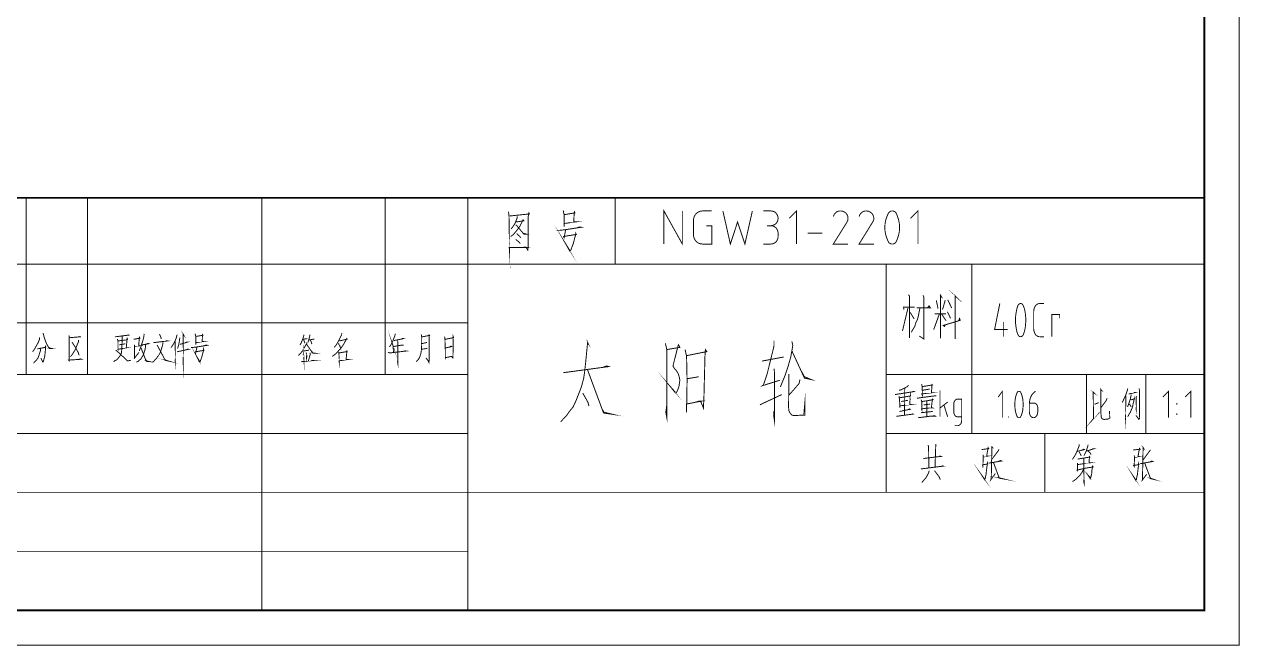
# Model space of a CAD drawing. Header units: millimetres. Extents: x -127 to 1462, y -19 to 409.
# Drawn here: x 246.3 to 418.7, y 0.8 to 88.9 of the extents above; entities that cross this region are included whole.
import ezdxf

# ---------------------------------------------------------------- set-up
doc = ezdxf.new("R2010")
doc.units = ezdxf.units.MM
doc.header["$LTSCALE"] = 0.5
doc.layers.add('P', color=7, linetype='Continuous')

msp = doc.modelspace()

# ---------------------------------------------------------------- linework, layer by layer
at = {"layer": 'P'}
for points, const_width in [([(0.935, 0.882), (418.641, 0.882), (418.641, 296.245), (0.935, 296.245), (0.935, 0.882)], 0.132), ([(25.788, 5.838), (413.685, 5.838), (413.685, 291.289), (25.788, 291.289), (25.788, 5.838)], 0.263), ([(225.707, 64.311), (413.685, 64.311)], 0.263), ([(246.592, 39.264), (246.592, 64.311)], 0.132), ([(255.27, 39.264), (255.27, 64.311)], 0.132), ([(280, 5.838), (280, 64.311)], 0.132), ([(297.515, 39.264), (297.515, 64.311)], 0.132), ([(309.245, 5.838), (309.245, 64.311)], 0.132), ([(330.129, 54.928), (330.129, 64.311)], 0.132), ([(413.685, 5.838), (413.685, 64.311)], 0.263), ([(314.995, 62.371), (315.066, 61.736), (315.136, 56.762), (315.101, 57.291), (317.518, 57.291), (317.359, 57.326), (317.006, 57.291)], 0.132), ([(315.101, 61.736), (317.959, 62.036), (317.888, 62.177), (317.8, 61.736), (317.782, 57.397), (317.729, 56.903), (317.5, 57.291)], 0.132), ([(322.756, 62.53), (322.88, 61.93), (322.88, 60.237), (322.88, 60.678), (324.52, 60.907), (324.256, 60.907), (324.309, 62.142), (324.344, 62.336), (324.414, 62.177), (324.168, 62.142), (322.88, 61.93)], 0.132), ([(337.044, 57.767), (337.044, 62.459), (339.654, 57.767), (339.654, 62.459)], 0.132), ([(342.512, 62.459), (342.194, 62.424), (341.877, 62.283), (341.612, 62.071), (341.401, 61.807), (341.277, 61.489), (341.224, 61.136)], 0.132), ([(342.512, 62.459), (343.835, 62.459)], 0.132), ([(345.405, 62.459), (346.463, 57.767), (347.486, 60.889), (348.527, 57.767), (349.585, 62.459)], 0.132), ([(351.155, 62.459), (352.196, 62.459)], 0.132), ([(352.196, 60.36), (352.46, 60.413), (352.725, 60.501), (352.937, 60.678), (353.095, 60.889), (353.201, 61.136), (353.236, 61.419), (353.201, 61.701), (353.095, 61.93), (352.937, 62.159), (352.725, 62.336), (352.46, 62.424), (352.196, 62.459)], 0.132), ([(355.847, 57.767), (355.847, 62.459), (354.789, 61.419)], 0.132), ([(362.126, 62.459), (361.827, 62.442), (361.562, 62.336), (361.35, 62.159), (361.174, 61.93), (361.068, 61.666)], 0.132), ([(363.008, 60.872), (363.114, 61.119), (363.149, 61.401), (363.132, 61.666), (363.026, 61.93), (362.867, 62.142), (362.656, 62.301), (362.391, 62.424), (362.126, 62.459)], 0.132), ([(365.76, 62.459), (365.478, 62.442), (365.231, 62.336), (365.002, 62.159), (364.825, 61.93), (364.719, 61.666)], 0.132), ([(366.642, 60.872), (366.783, 61.119), (366.818, 61.401), (366.783, 61.666), (366.677, 61.93), (366.518, 62.142), (366.289, 62.301), (366.042, 62.424), (365.76, 62.459)], 0.132), ([(368.9, 62.195), (368.688, 61.701), (368.512, 61.189), (368.406, 60.66), (368.371, 60.113), (368.406, 59.549), (368.512, 59.02), (368.688, 58.526), (368.9, 58.014)], 0.132), ([(369.958, 62.195), (369.799, 62.336), (369.605, 62.442), (369.429, 62.459), (369.235, 62.442), (369.041, 62.336), (368.9, 62.195)], 0.132), ([(369.958, 58.014), (370.17, 58.526), (370.328, 59.02), (370.434, 59.549), (370.452, 60.113), (370.434, 60.66), (370.328, 61.189), (370.17, 61.701), (369.958, 62.195)], 0.132), ([(373.08, 57.767), (373.08, 62.459), (372.022, 61.419)], 0.132), ([(316.054, 60.978), (316.195, 60.907), (317.165, 61.066), (317.059, 61.207), (316.618, 60.307), (316.265, 59.813), (315.948, 59.425), (315.666, 59.09), (315.295, 58.843)], 0.132), ([(316.23, 61.701), (316.23, 61.472), (315.93, 60.713), (315.56, 60.149), (315.383, 59.902)], 0.132), ([(316.001, 60.448), (316.107, 60.448), (317.165, 59.178), (317.518, 59.178), (317.165, 59.284), (316.988, 59.373)], 0.132), ([(323.109, 59.813), (322.88, 58.649), (322.809, 58.843), (324.608, 59.126), (324.52, 59.32), (324.52, 59.126), (324.309, 58.314), (324.168, 57.785), (323.991, 57.326), (323.868, 56.991), (323.762, 56.762), (323.709, 56.727), (323.092, 57.82), (323.727, 56.797)], 0.132), ([(341.224, 59.073), (341.224, 61.136)], 0.132), ([(343.041, 60.36), (343.835, 60.36), (343.835, 57.767), (342.512, 57.767)], 0.132), ([(352.196, 60.36), (351.667, 60.36)], 0.132), ([(353.236, 59.32), (353.201, 59.602), (353.095, 59.849), (352.937, 60.06), (352.725, 60.237), (352.46, 60.343), (352.196, 60.36)], 0.132), ([(363.008, 60.872), (361.068, 57.767), (363.149, 57.767)], 0.132), ([(366.642, 60.872), (364.719, 57.767), (366.818, 57.767)], 0.132), ([(316.159, 59.249), (316.548, 58.896), (316.724, 58.649)], 0.132), ([(321.822, 59.708), (322.263, 59.708), (323.144, 59.813), (325.332, 60.149), (325.102, 60.184), (324.767, 60.113)], 0.132), ([(341.224, 59.073), (341.277, 58.738), (341.401, 58.42), (341.612, 58.138), (341.877, 57.926), (342.194, 57.803), (342.512, 57.767)], 0.132), ([(352.196, 57.767), (352.46, 57.803), (352.725, 57.908), (352.937, 58.067), (353.095, 58.297), (353.201, 58.543), (353.236, 58.79)], 0.132), ([(353.236, 59.32), (353.236, 58.79)], 0.132), ([(357.417, 59.32), (359.498, 59.32)], 0.132), ([(316.018, 58.42), (316.459, 58.067), (316.671, 57.82)], 0.132), ([(352.196, 57.767), (351.155, 57.767)], 0.132), ([(368.9, 58.014), (369.041, 57.891), (369.235, 57.785), (369.429, 57.767), (369.605, 57.785), (369.799, 57.891), (369.958, 58.014)], 0.132), ([(225.707, 54.928), (413.685, 54.928)], 0.132), ([(225.707, 54.928), (413.667, 54.928)], 0.132), ([(368.547, 22.56), (368.547, 54.928)], 0.132), ([(380.718, 30.903), (380.718, 54.928)], 0.132), ([(371.722, 50.588), (371.863, 50.394), (371.863, 44.45)], 0.132), ([(373.768, 50.518), (373.892, 50.271), (373.892, 44.309), (373.274, 44.715)], 0.132), ([(376.202, 50.641), (376.414, 50.271), (376.273, 50.394), (376.273, 44.379)], 0.132), ([(378.143, 50.641), (378.495, 50.271), (378.354, 50.394), (378.354, 44.309)], 0.132), ([(371.651, 48.683), (370.875, 45.438)], 0.132), ([(371.069, 48.472), (371.034, 48.807), (372.622, 48.807)], 0.132), ([(373.362, 48.683), (373.239, 48.154), (373.151, 47.678), (373.027, 47.149), (372.78, 46.62), (372.622, 46.09), (372.339, 45.632), (372.128, 45.244)], 0.132), ([(372.868, 48.736), (374.826, 48.736), (374.65, 49.001), (374.421, 48.736)], 0.132), ([(375.673, 49.795), (375.92, 48.613)], 0.132), ([(376.943, 49.795), (376.555, 48.472)], 0.132), ([(377.296, 49.865), (377.86, 48.683)], 0.132), ([(384.687, 49.336), (383.946, 45.667), (385.78, 45.667)], 0.132), ([(387.262, 49.071), (387.103, 48.578), (386.997, 48.066), (386.927, 47.519), (386.891, 46.99), (386.927, 46.426), (386.997, 45.896), (387.103, 45.367), (387.262, 44.891)], 0.132), ([(388.003, 49.071), (387.897, 49.213), (387.773, 49.301), (387.632, 49.336), (387.491, 49.301), (387.368, 49.213), (387.262, 49.071)], 0.132), ([(388.003, 44.891), (388.179, 45.367), (388.285, 45.896), (388.338, 46.426), (388.391, 46.99), (388.338, 47.519), (388.285, 48.066), (388.179, 48.578), (388.003, 49.071)], 0.132), ([(390.313, 49.336), (390.119, 49.301), (389.961, 49.213), (389.784, 49.071), (389.661, 48.895), (389.573, 48.666), (389.502, 48.419), (389.484, 48.154)], 0.132), ([(390.313, 49.336), (390.948, 49.336)], 0.132), ([(225.707, 46.584), (309.245, 46.584)], 0.132), ([(371.969, 48.084), (372.533, 47.149)], 0.132), ([(376.114, 47.872), (375.303, 45.632)], 0.132), ([(375.426, 47.872), (377.049, 47.872)], 0.132), ([(376.414, 47.872), (377.049, 46.902)], 0.132), ([(376.943, 46.373), (376.855, 46.09), (376.643, 46.214), (379.077, 46.955), (378.972, 47.219), (378.848, 46.902)], 0.132), ([(377.261, 48.154), (377.702, 47.219)], 0.132), ([(385.233, 46.708), (385.233, 44.626)], 0.132), ([(389.484, 45.791), (389.484, 48.154)], 0.132), ([(392.077, 44.626), (392.077, 47.766), (393.171, 47.766), (393.171, 47.237)], 0.132), ([(248.92, 45.103), (249.026, 45.032), (249.096, 44.662), (249.255, 44.185), (249.467, 43.639), (249.767, 43.109), (249.873, 42.951), (250.225, 42.968), (249.873, 43.021), (249.749, 43.198)], 0.132), ([(252.659, 44.803), (252.695, 44.468), (252.695, 41.204), (252.607, 41.31), (254.441, 41.434), (254.318, 41.487), (254.018, 41.416)], 0.132), ([(259.309, 44.626), (261.267, 44.873)], 0.132), ([(261.197, 44.891), (260.967, 44.82)], 0.132), ([(263.313, 45.032), (263.278, 44.626), (263.137, 44.08), (262.961, 43.515), (262.819, 43.127), (262.714, 42.863), (262.643, 42.616)], 0.132), ([(265.465, 44.997), (265.642, 44.697), (265.712, 44.485), (265.748, 44.291)], 0.132), ([(267.988, 44.926), (267.882, 44.485), (267.723, 44.08), (267.547, 43.709), (267.353, 43.409), (267.229, 43.198), (267.123, 43.074)], 0.132), ([(268.817, 45.067), (268.887, 44.926), (268.834, 44.997), (268.852, 40.922), (268.834, 41.257), (268.852, 41.751)], 0.132), ([(270.545, 45.067), (270.633, 44.662), (270.633, 43.48), (270.633, 43.78), (271.745, 43.956), (271.551, 43.956), (271.586, 44.803), (271.604, 44.926), (271.657, 44.82), (271.498, 44.803), (270.633, 44.662)], 0.132), ([(285.962, 44.926), (285.944, 44.697), (285.768, 44.185), (285.609, 43.78), (285.415, 43.445)], 0.132), ([(286.808, 44.926), (286.826, 44.768), (286.561, 43.815)], 0.132), ([(291.342, 45.138), (291.324, 44.891), (291.059, 44.362), (290.901, 44.027), (290.707, 43.709), (290.495, 43.374), (290.266, 43.127)], 0.132), ([(300.108, 43.445), (299.896, 43.445), (298.644, 43.233), (298.556, 43.533), (298.626, 43.339), (298.679, 42.439)], 0.132), ([(298.097, 43.198), (298.221, 43.339), (298.344, 43.533), (298.45, 43.744), (298.573, 43.974), (298.679, 44.256), (298.785, 44.538), (298.856, 44.697), (298.891, 44.82), (298.944, 45.067)], 0.132), ([(302.666, 43.48), (302.683, 43.974), (302.683, 44.591), (302.613, 44.979), (302.683, 44.591), (303.724, 44.803), (303.724, 44.891), (303.812, 44.803), (303.724, 44.768), (303.742, 41.257), (303.706, 40.975), (303.601, 41.204), (303.442, 41.381)], 0.132), ([(305.929, 44.626), (305.982, 44.291), (305.999, 43.533), (306.035, 42.774), (306.035, 42.668), (306.035, 42.122), (306.035, 41.416), (306.035, 41.645), (306.917, 41.839), (307.093, 41.61), (307.128, 41.928), (307.128, 42.333), (307.146, 43.109), (307.164, 43.921), (307.164, 44.591), (307.199, 44.485), (305.999, 44.256)], 0.132), ([(387.262, 44.891), (387.368, 44.732), (387.491, 44.662), (387.632, 44.626), (387.773, 44.662), (387.897, 44.732), (388.003, 44.891)], 0.132), ([(389.484, 45.791), (389.502, 45.544), (389.573, 45.297), (389.661, 45.085), (389.784, 44.891), (389.961, 44.732), (390.119, 44.662), (390.313, 44.626)], 0.132), ([(248.497, 44.538), (248.479, 44.291), (248.32, 43.868), (248.073, 43.409), (247.826, 42.968), (247.632, 42.686), (247.474, 42.51)], 0.132), ([(248.162, 42.898), (249.343, 43.127), (249.343, 43.233), (249.379, 43.18), (249.343, 43.109), (249.273, 42.351), (249.22, 41.892), (249.096, 41.381), (248.991, 41.028)], 0.132), ([(252.73, 44.485), (254.335, 44.626)], 0.132), ([(254.018, 44.15), (253.982, 43.868), (253.877, 43.621), (253.7, 43.198), (253.577, 42.863), (253.365, 42.492), (253.153, 42.157), (252.977, 41.928), (252.836, 41.787)], 0.132), ([(253.065, 43.868), (253.294, 43.533), (253.577, 43.127), (253.806, 42.668), (253.982, 42.351), (254.088, 41.981)], 0.132), ([(254.282, 44.662), (254, 44.591)], 0.132), ([(260.209, 44.697), (260.174, 43.621), (260.156, 43.074), (260.138, 42.774), (260.121, 42.598), (260.103, 42.386), (260.033, 42.175), (259.962, 42.016), (259.838, 41.839), (259.75, 41.716), (259.644, 41.593), (259.521, 41.434), (259.38, 41.328), (259.203, 41.257), (259.062, 41.134), (258.992, 41.099)], 0.132), ([(259.168, 44.662), (259.274, 44.591)], 0.132), ([(259.521, 44.291), (259.609, 43.974), (259.609, 43.339), (259.609, 42.774), (259.574, 42.845), (260.914, 43.074), (260.773, 43.074), (260.914, 44.362), (260.967, 44.256), (260.897, 44.185), (259.609, 44.027)], 0.132), ([(259.803, 43.48), (260.632, 43.621)], 0.132), ([(261.832, 44.256), (262.714, 44.432), (262.643, 44.538), (262.537, 43.339), (262.643, 43.339), (261.955, 43.198), (261.92, 43.515), (261.955, 43.127), (261.938, 41.61)], 0.132), ([(263.525, 43.515), (263.525, 43.303), (263.437, 42.774), (263.331, 42.457), (263.243, 42.175), (263.137, 41.945), (262.996, 41.716), (262.855, 41.487), (262.661, 41.31), (262.484, 41.134), (262.343, 41.081), (262.22, 40.993)], 0.132), ([(262.961, 43.445), (263.966, 43.639), (263.86, 43.674), (263.666, 43.621)], 0.132), ([(264.619, 43.78), (266.612, 44.027), (266.471, 44.044), (266.347, 43.974)], 0.132), ([(265.13, 43.409), (265.218, 43.339), (266.312, 41.275), (266.806, 41.169), (266.347, 41.31), (266.171, 41.504)], 0.132), ([(265.977, 43.85), (265.977, 43.639), (265.853, 43.18), (265.748, 42.792), (265.606, 42.386), (265.412, 42.051)], 0.132), ([(267.723, 43.974), (267.741, 41.945), (267.741, 41.381), (267.741, 40.975), (267.723, 41.169), (267.741, 41.54)], 0.132), ([(268.376, 44.485), (268.305, 43.956), (268.217, 43.48), (268.111, 43.127), (268.058, 42.951)], 0.132), ([(268.376, 43.533), (269.416, 43.85), (269.311, 43.85), (269.117, 43.744)], 0.132), ([(269.946, 43.109), (270.228, 43.109), (270.828, 43.18), (272.274, 43.409), (272.115, 43.445), (271.886, 43.374)], 0.132), ([(271.18, 40.993), (270.792, 41.787), (271.216, 41.081)], 0.132), ([(270.81, 43.18), (270.633, 42.351), (270.598, 42.492), (271.798, 42.686), (271.745, 42.845), (271.745, 42.686), (271.586, 42.122), (271.498, 41.751), (271.392, 41.434), (271.286, 41.204), (271.233, 41.028)], 0.132), ([(285.785, 44.256), (286.456, 44.362)], 0.132), ([(285.873, 42.122), (285.979, 41.663), (285.979, 41.487), (285.962, 41.751)], 0.132), ([(285.944, 44.203), (286.103, 43.709)], 0.132), ([(286.403, 43.815), (286.367, 43.639), (285.997, 43.021)], 0.132), ([(286.35, 43.568), (287.249, 42.28), (287.62, 42.28), (287.249, 42.333), (287.091, 42.563)], 0.132), ([(286.667, 44.15), (287.479, 44.309)], 0.132), ([(286.914, 44.133), (287.126, 43.568)], 0.132), ([(291.024, 44.08), (291.112, 44.044), (292.118, 44.291), (292.065, 44.362), (291.871, 44.027), (291.659, 43.639), (291.465, 43.339), (291.236, 43.021), (290.971, 42.721), (290.707, 42.439), (290.424, 42.157), (290.371, 42.122), (290.195, 41.981), (290.001, 41.822)], 0.132), ([(290.83, 43.674), (291.077, 43.374), (291.112, 43.198), (291.006, 43.445)], 0.132), ([(298.768, 44.08), (299.914, 44.309), (300.108, 44.362), (299.949, 44.379), (299.826, 44.291)], 0.132), ([(299.279, 44.185), (299.297, 40.834), (299.261, 41.028), (299.297, 41.504)], 0.132), ([(301.925, 41.081), (302.031, 41.204), (302.154, 41.328), (302.331, 41.593), (302.454, 41.892), (302.56, 42.228), (302.613, 42.563), (302.666, 42.951), (302.666, 43.409)], 0.132), ([(302.683, 43.639), (303.424, 43.815)], 0.132), ([(306.035, 43.021), (306.917, 43.233), (306.811, 43.286), (306.617, 43.127)], 0.132), ([(326.073, 44.168), (326.284, 43.674), (326.214, 43.78), (325.949, 41.081), (325.79, 39.617), (325.667, 38.753), (325.332, 37.5), (324.997, 36.636), (324.573, 35.56), (324.168, 34.678), (323.621, 34.008), (323.286, 33.514), (322.862, 33.055), (322.386, 32.561)], 0.132), ([(337.467, 42.81), (339.302, 43.109), (339.09, 43.498), (338.349, 40.587), (338.349, 40.393), (338.543, 40.111), (338.808, 39.811), (339.09, 39.335), (339.231, 38.858), (339.302, 38.453), (339.231, 37.994), (339.161, 37.5), (338.967, 37.024), (338.808, 36.724), (338.684, 36.636), (337.926, 37.588), (338.684, 36.724)], 0.132), ([(337.256, 43.674), (337.467, 42.704), (337.467, 33.055), (337.308, 33.92), (337.467, 35.084)], 0.132), ([(352.654, 44.062), (352.654, 43.303), (351.702, 39.423), (351.155, 37.783), (351.032, 37.694), (353.483, 38.453)], 0.132), ([(355.194, 43.974), (355.318, 43.392), (355.053, 41.839), (354.648, 40.393), (354.224, 39.141), (353.554, 37.5)], 0.132), ([(390.948, 44.626), (390.313, 44.626)], 0.132), ([(248.62, 42.968), (248.638, 42.774), (248.514, 42.351), (248.408, 42.016), (248.25, 41.593), (248.003, 41.275), (247.773, 41.028), (247.615, 40.869)], 0.132), ([(248.955, 40.975), (248.814, 41.31), (248.673, 41.593)], 0.132), ([(259.274, 42.668), (259.38, 42.668), (259.803, 42.28), (260.156, 41.945), (260.491, 41.645), (260.95, 41.204), (261.426, 41.275), (260.967, 41.204), (260.791, 41.328)], 0.132), ([(261.867, 41.487), (262.573, 42.386)], 0.132), ([(262.855, 43.004), (262.908, 42.968), (263.613, 41.134), (264.054, 41.099), (263.631, 41.204), (263.525, 41.416)], 0.132), ([(265.395, 41.981), (265.236, 41.822), (265.095, 41.593), (264.883, 41.381), (264.707, 41.169), (264.495, 40.993)], 0.132), ([(268.005, 42.492), (269.628, 42.845), (269.522, 42.863), (269.311, 42.774)], 0.132), ([(285.979, 42.968), (285.821, 42.668), (285.503, 42.28), (285.327, 42.122), (285.186, 41.945)], 0.132), ([(286.685, 42.721), (285.962, 42.598)], 0.132), ([(286.297, 42.386), (286.403, 41.892), (286.35, 41.61), (286.35, 41.981)], 0.132), ([(286.879, 42.351), (286.879, 42.122), (286.597, 41.169)], 0.132), ([(290.901, 42.492), (290.936, 42.386), (290.971, 41.54), (291.006, 41.434), (291.006, 40.834), (290.971, 41.099), (290.971, 41.204), (292.1, 41.381), (291.959, 41.381), (292.082, 42.616), (292.118, 42.563), (292.065, 42.51), (290.953, 42.333)], 0.132), ([(297.886, 42.386), (298.221, 42.333), (298.679, 42.386), (300.461, 42.598), (300.32, 42.616), (300.073, 42.563)], 0.132), ([(303.495, 42.968), (302.648, 42.845)], 0.132), ([(303.442, 41.416), (303.283, 41.61), (303.724, 41.081)], 0.132), ([(340.043, 42.81), (340.254, 41.839), (340.325, 38.453), (340.254, 33.92), (340.254, 35.084), (342.247, 35.472), (341.965, 35.472), (341.295, 35.278)], 0.132), ([(340.254, 41.945), (343.129, 42.51), (342.918, 42.81), (342.865, 41.945), (342.706, 35.666), (342.653, 34.872), (342.653, 34.502), (342.247, 35.472)], 0.132), ([(354.03, 41.751), (350.943, 41.169)], 0.132), ([(355.194, 42.616), (356.976, 38.753), (357.928, 38.559), (356.976, 38.947), (356.553, 39.723)], 0.132), ([(285.574, 41.081), (287.302, 41.257), (287.196, 41.257), (286.932, 41.204)], 0.132), ([(322.792, 39.529), (329.23, 40.393), (328.948, 40.481), (328.401, 40.305)], 0.132), ([(326.214, 39.917), (328.471, 33.814), (329.777, 33.62), (328.542, 33.92), (328.189, 34.502)], 0.132), ([(352.654, 40.111), (352.725, 39.529), (352.725, 32.65), (352.601, 33.514), (352.654, 34.114)], 0.132), ([(309.245, 39.264), (225.707, 39.264)], 0.132), ([(341.965, 38.947), (340.325, 38.664)], 0.132), ([(354.771, 39.335), (354.771, 38.947), (354.718, 34.608), (354.771, 34.114), (354.93, 33.814), (355.194, 33.514), (355.459, 33.443), (356.835, 33.514), (357.046, 33.514), (357.046, 35.472), (356.888, 33.62)], 0.132), ([(356.341, 38.559), (356.217, 37.994), (354.771, 36.336)], 0.132), ([(368.547, 39.264), (413.685, 39.264)], 0.132), ([(373.592, 37.906), (373.68, 37.518), (373.698, 36.318), (373.609, 36.513), (375.073, 36.689), (374.985, 36.689), (375.073, 37.853), (375.144, 37.783), (373.68, 37.553)], 0.132), ([(396.963, 30.903), (396.963, 39.264)], 0.132), ([(405.412, 30.903), (405.412, 39.264)], 0.132), ([(325.526, 36.636), (326.073, 35.666), (326.284, 35.278), (326.408, 34.784)], 0.132), ([(350.661, 34.978), (353.766, 36.424)], 0.132), ([(369.817, 36.424), (372.533, 36.848), (372.428, 36.883), (372.181, 36.777)], 0.132), ([(371.757, 37.73), (371.51, 37.518), (371.069, 37.289), (370.734, 37.13), (370.523, 37.059), (370.381, 37.024)], 0.132), ([(370.381, 36.195), (370.434, 35.842), (370.487, 35.243), (370.505, 34.572), (370.505, 34.819), (372.004, 35.013), (371.898, 35.013), (372.004, 36.354), (372.022, 36.23), (370.434, 35.966)], 0.132), ([(371.193, 37.306), (371.175, 33.479)], 0.132), ([(372.921, 35.895), (373.839, 36.036), (375.691, 36.266)], 0.132), ([(373.68, 37.024), (374.721, 37.2)], 0.132), ([(376.202, 33.267), (376.202, 37.042)], 0.132), ([(385.039, 33.143), (385.039, 36.883), (384.457, 36.072)], 0.132), ([(387.121, 36.671), (386.962, 36.23), (386.856, 35.736), (386.821, 35.26), (386.821, 34.766), (386.856, 34.255), (386.962, 33.796), (387.121, 33.355)], 0.132), ([(387.685, 36.671), (387.597, 36.83), (387.473, 36.883), (387.332, 36.883), (387.209, 36.83), (387.121, 36.671)], 0.132), ([(387.685, 33.355), (387.844, 33.796), (387.95, 34.255), (387.985, 34.766), (387.985, 35.26), (387.95, 35.736), (387.844, 36.23), (387.685, 36.671)], 0.132), ([(389.767, 36.883), (389.537, 36.742), (389.326, 36.513), (389.149, 36.248), (389.008, 35.93), (388.92, 35.578), (388.867, 35.207), (388.867, 33.973), (388.902, 33.761), (388.955, 33.549), (389.043, 33.373), (389.167, 33.249), (389.326, 33.161), (389.467, 33.143), (389.608, 33.161), (389.767, 33.249), (389.89, 33.373), (389.978, 33.549), (390.031, 33.761), (390.066, 33.973), (390.066, 34.396), (390.066, 34.625), (390.013, 34.837), (389.908, 35.013), (389.784, 35.154), (389.643, 35.207), (389.467, 35.207), (388.867, 35.207)], 0.132), ([(397.828, 36.865), (398.074, 36.636), (397.933, 36.724), (397.969, 33.02), (397.828, 32.844), (398.815, 33.902)], 0.132), ([(398.886, 37.289), (399.098, 37.042), (399.009, 37.095), (399.009, 36.301), (399.009, 35.489), (399.009, 34.749), (399.009, 34.202), (399.009, 34.008), (399.062, 33.267), (399.115, 33.073), (399.221, 32.967), (399.45, 32.897), (399.927, 32.932), (400.262, 33.038)], 0.132), ([(404.495, 33.196), (404.477, 32.967), (404.407, 32.897), (404.001, 33.479), (404.407, 32.932), (404.477, 33.073)], 0.132), ([(402.837, 37.289), (402.802, 37.095), (402.502, 36.248), (402.255, 35.736), (402.043, 35.278)], 0.132), ([(402.555, 36.248), (402.519, 32.967), (402.502, 33.196)], 0.132), ([(403.26, 36.407), (403.313, 36.336), (403.19, 35.789), (403.031, 35.278), (402.908, 34.943), (402.802, 34.66)], 0.132), ([(403.26, 35.683), (403.789, 35.789), (403.754, 35.913), (403.684, 35.489), (403.578, 35.084), (403.543, 34.784), (403.437, 34.484), (403.313, 34.202), (403.19, 33.902), (403.031, 33.673), (402.908, 33.39), (402.802, 33.267)], 0.132), ([(402.978, 36.495), (403.878, 36.724), (403.789, 36.724), (403.666, 36.636)], 0.132), ([(404.036, 36.213), (404.072, 36.142)], 0.132), ([(404.407, 37.271), (404.513, 37.095)], 0.132), ([(404.477, 37.059), (404.495, 33.249)], 0.132), ([(408.605, 33.143), (408.605, 36.883), (407.811, 36.072)], 0.132), ([(411.762, 33.143), (411.762, 36.883), (410.968, 36.072)], 0.132), ([(370.699, 35.437), (371.669, 35.613)], 0.132), ([(373.521, 35.701), (373.609, 35.384), (373.627, 34.449), (373.627, 34.255), (373.574, 34.396), (374.368, 34.502), (375.091, 34.537), (374.985, 34.572), (375.109, 35.772), (375.214, 35.701), (374.333, 35.542), (373.609, 35.437)], 0.132), ([(373.874, 34.96), (374.773, 35.066)], 0.132), ([(374.315, 35.542), (374.315, 33.285)], 0.132), ([(377.296, 35.366), (376.202, 34.519)], 0.132), ([(376.749, 34.943), (377.296, 33.267)], 0.132), ([(378.284, 32.015), (378.778, 32.015), (378.919, 32.068), (379.06, 32.173), (379.183, 32.314), (379.236, 32.526), (379.271, 32.755), (379.271, 35.789), (378.636, 35.789), (378.478, 35.736), (378.354, 35.631), (378.248, 35.472), (378.16, 35.278), (378.143, 35.048), (378.143, 34.008), (378.16, 33.778), (378.248, 33.567), (378.354, 33.426), (378.478, 33.32), (378.636, 33.267), (379.271, 33.267)], 0.132), ([(398.127, 35.048), (398.692, 35.278)], 0.132), ([(399.009, 34.555), (399.768, 35.56), (399.909, 35.913)], 0.132), ([(403.013, 35.084), (403.243, 34.854), (403.313, 34.66)], 0.132), ([(404.036, 36.107), (404.036, 34.237), (404.001, 34.431), (404.036, 34.66)], 0.132), ([(409.787, 35.013), (409.787, 35.207)], 0.132), ([(370.011, 33.338), (372.357, 33.655), (372.251, 33.69), (372.11, 33.602)], 0.132), ([(370.452, 34.025), (371.969, 34.343), (371.863, 34.396), (371.704, 34.308)], 0.132), ([(373.098, 33.143), (374.315, 33.285), (374.897, 33.373), (375.532, 33.373), (375.461, 33.426), (375.073, 33.373)], 0.132), ([(373.503, 33.849), (375.179, 34.025)], 0.132), ([(385.939, 33.143), (385.939, 33.355)], 0.132), ([(387.121, 33.355), (387.209, 33.196), (387.332, 33.143), (387.473, 33.143), (387.597, 33.196), (387.685, 33.355)], 0.132), ([(400.279, 33.073), (400.244, 34.096)], 0.132), ([(402.502, 33.249), (402.519, 33.584)], 0.132), ([(409.787, 33.549), (409.787, 33.761)], 0.132), ([(309.245, 30.903), (225.707, 30.903)], 0.132), ([(368.547, 30.903), (413.685, 30.903)], 0.132), ([(368.547, 30.903), (413.685, 30.903)], 0.132), ([(374.509, 29.263), (374.579, 29.016), (374.615, 26.053)], 0.132), ([(375.603, 29.422), (375.497, 26.141)], 0.132), ([(391.054, 22.56), (391.054, 30.903)], 0.132), ([(395.94, 29.369), (395.923, 29.104), (395.623, 28.363), (395.429, 27.94), (395.252, 27.64), (394.988, 27.234)], 0.132), ([(397.21, 29.333), (397.175, 29.139), (396.946, 28.416), (396.769, 28.063), (396.628, 27.764)], 0.132), ([(373.821, 27.358), (376.343, 27.658), (376.238, 27.693), (376.043, 27.658)], 0.132), ([(382.094, 28.628), (383.117, 28.751), (383.028, 28.893), (382.817, 27.693), (382.94, 27.693), (382.341, 27.57), (382.305, 27.887), (382.341, 27.499), (382.27, 26.317), (382.235, 26.458), (382.976, 26.582), (382.923, 26.741), (382.887, 26.458), (382.729, 25.135), (382.658, 24.765), (382.588, 24.483), (382.552, 24.324), (382.164, 24.924), (382.552, 24.395), (382.588, 24.483)], 0.132), ([(383.505, 29.104), (383.628, 28.928), (383.558, 28.963), (383.469, 24.518), (383.417, 24.359), (384.052, 25.224)], 0.132), ([(384.581, 28.681), (384.51, 28.522), (383.54, 27.234)], 0.132), ([(395.711, 27.27), (397.475, 27.57), (397.404, 27.64), (397.334, 26.741), (397.439, 26.741), (395.711, 26.494), (395.693, 26.705), (395.711, 26.494), (395.711, 25.753), (395.676, 25.629), (395.623, 25.718), (396.998, 26.017), (397.933, 26.158), (397.845, 26.282), (397.757, 25.753), (397.704, 25.135), (397.616, 24.765), (397.528, 24.5), (397.157, 25.047), (397.545, 24.624)], 0.132), ([(395.676, 28.363), (396.681, 28.628), (396.593, 28.681), (396.416, 28.593)], 0.132), ([(395.923, 28.31), (396.169, 27.887), (396.222, 27.728)], 0.132), ([(396.981, 28.416), (398.074, 28.751), (397.951, 28.751), (397.757, 28.681)], 0.132), ([(397.175, 28.469), (397.545, 28.099), (397.616, 27.887)], 0.132), ([(403.56, 28.557), (404.583, 28.681), (404.495, 28.804), (404.283, 27.64), (404.389, 27.64), (403.789, 27.499), (403.754, 27.799), (403.789, 27.411), (403.737, 26.247), (403.666, 26.37), (404.424, 26.494), (404.372, 26.67), (404.354, 26.37), (404.195, 25.047), (404.107, 24.677), (404.054, 24.395), (403.983, 24.236), (403.613, 24.853), (403.983, 24.324), (404.054, 24.395)], 0.132), ([(404.954, 29.016), (405.059, 28.84), (405.007, 28.893), (404.918, 24.448), (404.883, 24.271), (405.518, 25.135)], 0.132), ([(406.047, 28.593), (405.977, 28.469), (404.989, 27.146)], 0.132), ([(373.486, 25.876), (376.661, 26.282), (376.52, 26.317), (376.343, 26.211)], 0.132), ([(383.117, 26.705), (384.933, 27.005), (384.792, 27.076), (384.563, 26.97)], 0.132), ([(383.787, 26.793), (384.598, 24.571), (385.092, 24.483), (384.598, 24.606), (384.493, 24.888)], 0.132), ([(396.593, 25.929), (396.381, 25.453), (396.064, 25.012), (395.693, 24.624), (395.393, 24.359), (395.164, 24.183), (394.97, 24.095)], 0.132), ([(396.593, 27.358), (396.628, 24.324), (396.646, 23.848), (396.593, 24.059), (396.628, 24.448)], 0.132), ([(404.583, 26.617), (406.382, 26.935), (406.224, 26.988), (405.994, 26.899)], 0.132), ([(405.236, 26.705), (406.065, 24.5), (406.523, 24.395), (406.065, 24.553), (405.941, 24.8)], 0.132), ([(374.668, 25.629), (374.579, 25.312), (374.227, 24.659), (373.944, 24.324), (373.609, 23.936)], 0.132), ([(375.426, 25.629), (376.114, 24.712), (376.238, 24.359)], 0.132), ([(309.245, 22.56), (225.707, 22.56)], 0.132), ([(309.245, 22.56), (413.685, 22.56)], 0.132), ([(309.245, 14.199), (225.707, 14.199)], 0.132), ([(225.707, 5.838), (413.685, 5.838)], 0.263)]:
    msp.add_lwpolyline(points, dxfattribs=dict(at, const_width=const_width))

doc.saveas('drawing.dxf')
